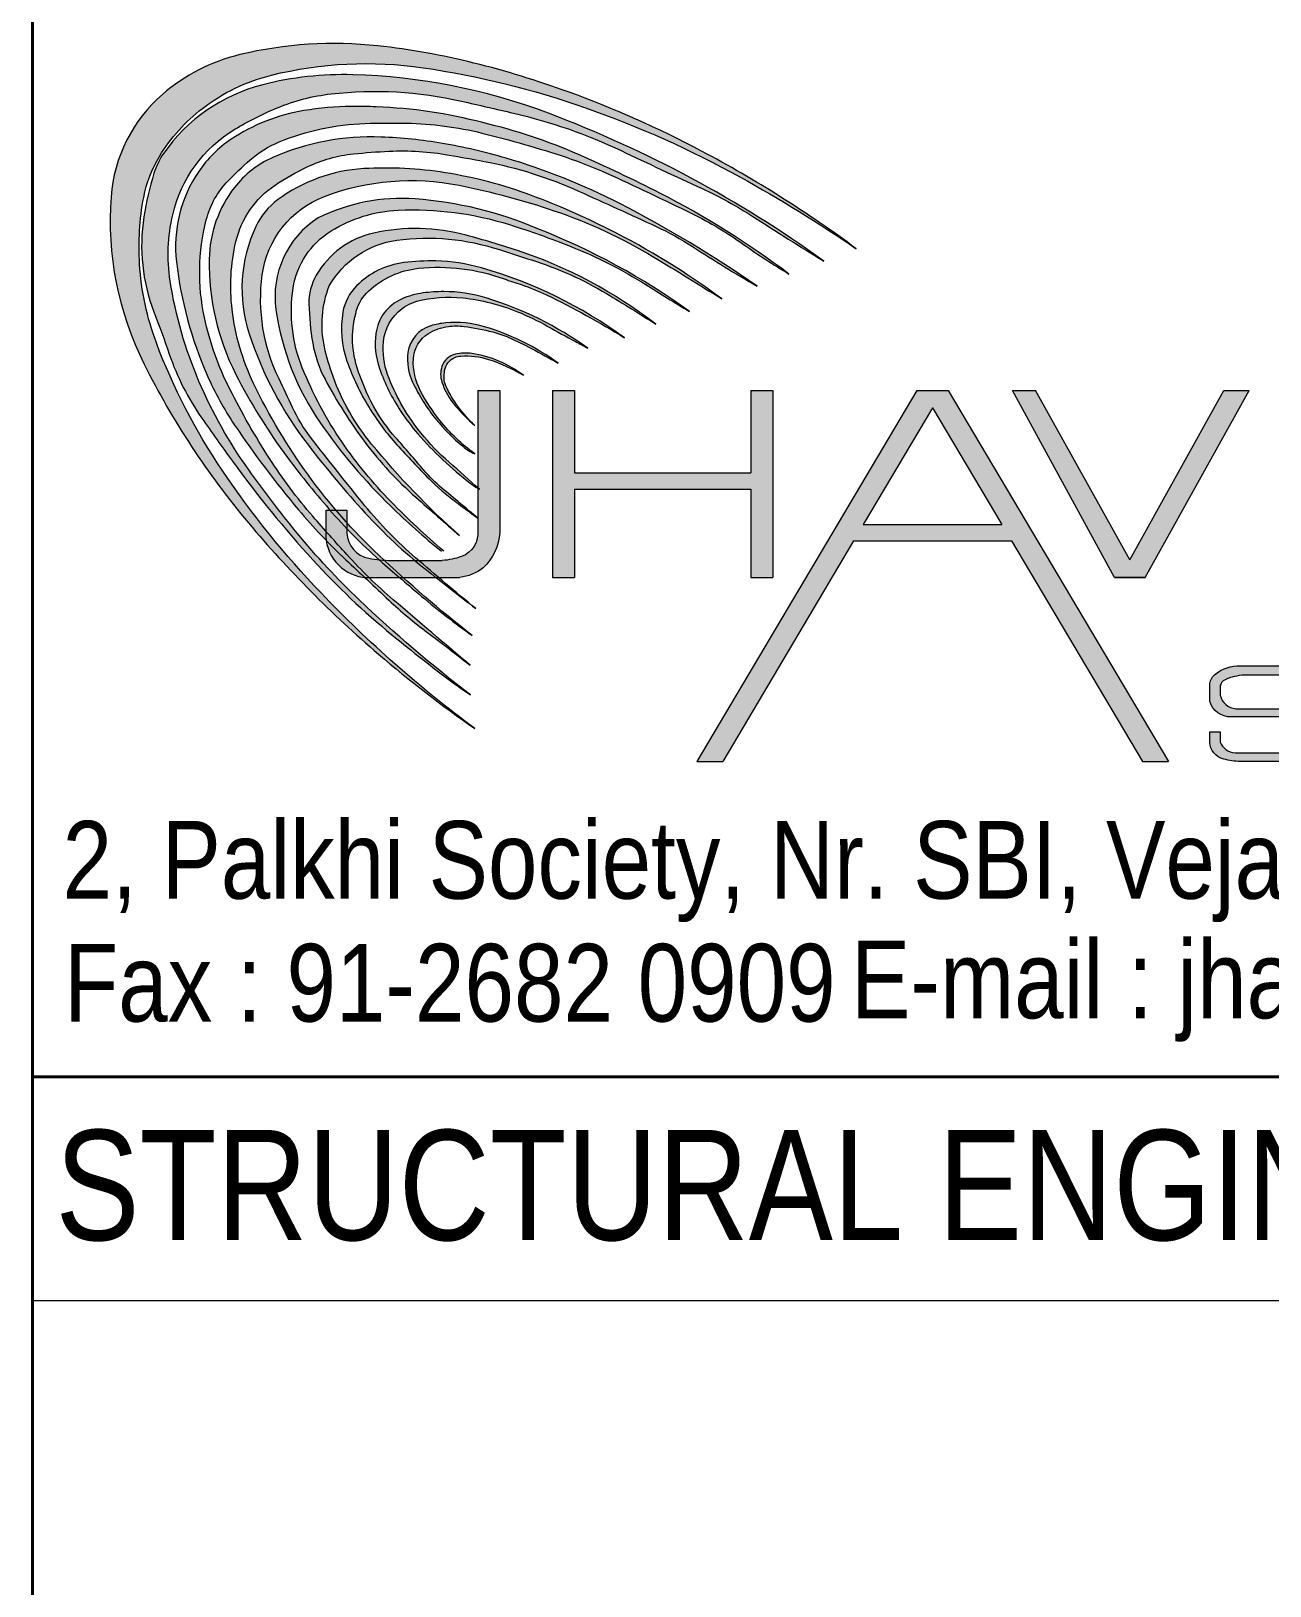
# Model space of a CAD drawing. Header units: millimetres. Extents: x 1112055 to 3390982, y -148532 to 766891.
# Drawn here: x 1789872 to 1791842, y 354977 to 357447 of the extents above; entities that cross this region are included whole.
import ezdxf

# ---------------------------------------------------------------- set-up
doc = ezdxf.new("R2010")
doc.units = ezdxf.units.MM
doc.layers.add('B TITLE BLOCK', color=250, linetype='Continuous', lineweight=0)
doc.layers.add('P_TITLE BLOCK TEXT', color=7, linetype='Continuous', lineweight=9)
doc.layers.add('FORMAT TEXT', color=7, linetype='Continuous')
doc.styles.add('SWINC', font='swissc.ttf')

msp = doc.modelspace()

# ---------------------------------------------------------------- hatches: boundary and pattern name
at = {"layer": 'P_TITLE BLOCK TEXT', "lineweight": 0}
h = msp.add_hatch(color=132, dxfattribs=at)
edge = h.paths.add_edge_path()
edge.add_arc((1790036.567768356, 355555.8465266514), 1924.873339680682, 53.40738024925768, 62.06814965141446)
edge.add_arc((1790155.40755518, 355779.9944310852), 1671.170407112654, 62.06814965141255, 70.03317482809845)
edge.add_arc((1790210.450819229, 355931.4974403296), 1509.978215219237, 70.03317482809624, 75.97859343030217)
edge.add_arc((1790300.980134913, 356294.0136441229), 1136.329242238104, 75.97859343029504, 83.7960061142994)
edge.add_arc((1790354.163951065, 356783.2613541199), 644.1993406487387, 83.79600611433271, 103.4628344697669)
edge.add_arc((1790272.022401085, 357126.3858923791), 291.3797224470045, 103.4628344698398, 130.8945988032239)
edge.add_arc((1790237.398515507, 357166.3644138318), 238.4921470614277, 130.8945988031885, 175.7468558291773)
edge.add_arc((1790507.707629127, 357146.2620613052), 509.5477160560094, 175.746855829192, 206.5994891066179)
edge.add_arc((1791206.165237822, 357496.0157879913), 1290.681955784386, 206.5994891066208, 220.0351460704732)
edge.add_arc((1791588.383998092, 357817.135152682), 1789.890155916658, 220.0351460704701, 229.4516176688158)
edge.add_arc((1791674.138415729, 357917.369160107), 1921.801779323441, 229.451617668814, 235.2209120167644)
edge.add_arc((1791721.516352115, 357883.2266017548), 1921.670847819579, 223.75051035085, 233.4797225032668, ccw=False)
edge.add_arc((1791398.364008252, 357573.8700152189), 1474.313121859622, 214.0067101927376, 223.7505103507841, ccw=False)
edge.add_arc((1790985.934160933, 357295.6122879164), 976.793532530461, 200.6184789275923, 214.0067101927408, ccw=False)
edge.add_arc((1790475.498750862, 357103.5643247024), 431.4250992442526, 183.5449206794397, 200.6184789276088, ccw=False)
edge.add_arc((1790474.174448483, 357103.4822846976), 430.0982581231077, 169.3544634026401, 183.5449206794448, ccw=False)
edge.add_arc((1790242.327710927, 357147.0619675168), 194.1912881748093, 148.6346277784486, 169.3544634026329, ccw=False)
edge.add_arc((1790315.619614452, 357102.3851755151), 280.0267054903101, 127.5536660419794, 148.6346277784788, ccw=False)
edge.add_arc((1790325.896466029, 357089.0180643605), 296.8877060288438, 103.94398023848731, 127.5536660419516, ccw=False)
edge.add_arc((1790405.032998746, 356770.2915205293), 625.2917263308724, 81.67138494385972, 103.9439802384972, ccw=False)
edge.add_arc((1790295.267520783, 356020.4982169061), 1383.076958641535, 70.63499127281801, 81.67138494385239, ccw=False)
edge.add_arc((1790215.655166001, 355793.985239936), 1623.173305490251, 61.11113101054349, 70.6349912728283, ccw=False)
edge.add_arc((1789940.939192302, 355296.1095275582), 2191.811231752963, 55.4482390634318, 61.11113101054292, ccw=False)
h = msp.add_hatch(color=132, dxfattribs=at)
edge = h.paths.add_edge_path()
edge.add_arc((1790025.37252676, 355543.6530303822), 1895.195873480912, 54.2476176802861, 69.31180215863084)
edge.add_arc((1790357.485603986, 356423.1126148545), 955.1170167941912, 69.31180215862862, 88.41161020678418)
edge.add_arc((1790369.491956503, 356856.090143294), 521.973053850126, 88.41161020676854, 104.299162341918)
edge.add_arc((1790308.44262794, 357095.6108314108), 274.794615158248, 104.2991623419577, 145.1882889090288)
edge.add_arc((1790199.332324105, 357176.9750912174), 138.8355539417655, 147.0513518631134, 161.3344706506114)
edge.add_arc((1790572.076904295, 357069.1343168996), 526.7670361010082, 163.1975336048336, 170.9660011900473)
edge.add_arc((1790339.946582031, 357106.041360844), 291.7210482433622, 170.9660011900535, 201.0952379920816)
edge.add_arc((1788405.527828141, 356359.7959931305), 1781.64772364107, 18.79786891564919, 21.095237992080513, ccw=False)
edge.add_arc((1790473.797367086, 357063.806534734), 403.1565532680677, 198.7978689156404, 215.0918986736582)
edge.add_arc((1795076.676202335, 360297.7917646595), 6028.559120138876, 215.091898673657, 215.8857887100316)
edge.add_arc((1791627.034182503, 357801.9711384469), 1770.725085890045, 215.8857887100279, 222.4444580678758)
edge.add_arc((1791215.964437675, 357426.0275474137), 1213.668608727592, 222.444458067876, 230.6113169813304)
edge.add_arc((1792136.397545516, 358547.0325150505), 2664.133790479103, 230.6113169813325, 233.3279145232606)
edge.add_arc((1790835.579255971, 356800.0752732024), 486.064042456399, 233.3279145232798, 237.0330179159908)
edge.add_arc((1791872.179033787, 358095.5637208779), 2143.37074641907, 226.396320609743, 232.62480690978862, ccw=False)
edge.add_arc((1791212.222841112, 357402.6305553674), 1186.449355648348, 219.3977118789385, 226.3963206098008, ccw=False)
edge.add_arc((1791723.923494469, 357822.9119892003), 1848.623080796117, 215.4741100902666, 219.3977118789339, ccw=False)
edge.add_arc((1790835.554531411, 357189.8500314543), 757.7670605659655, 203.2559197460728, 215.4741100902674, ccw=False)
edge.add_arc((1790745.224666386, 357151.0302027398), 659.4488851517829, 188.8184660672456, 203.2559197460744, ccw=False)
edge.add_arc((1790366.900771494, 357092.3377096617), 276.5993348184414, 166.8091135261326, 188.8184660672515, ccw=False)
edge.add_arc((1790307.9704187, 357106.1498103108), 216.0719806328254, 121.1077422017205, 166.8091135260995, ccw=False)
edge.add_arc((1790456.990173863, 356859.1923947553), 504.5071597007798, 112.4718728956214, 121.10774220173971, ccw=False)
edge.add_arc((1790385.419234342, 357032.220128623), 317.2613424749037, 96.52507807220661, 112.4718728955431, ccw=False)
edge.add_arc((1790419.212218103, 356736.7726984157), 614.6350968091292, 77.10621375622361, 96.52507807220258, ccw=False)
edge.add_arc((1782585.92246183, 322517.7806806892), 35718.76367330233, 76.96954675787367, 77.10621375622361, ccw=False)
edge.add_arc((1790450.143139084, 356499.0505441513), 839.3618952607958, 64.59019371594559, 76.96954675787362, ccw=False)
edge.add_arc((1795944.473460038, 368064.9740787477), 11965.25652482651, 244.5901937159455, 245.2703384407892)
edge.add_arc((1790666.432695088, 356605.3211679104), 651.4529968127085, 57.15566881064939, 65.27033844077931, ccw=False)
edge.add_arc((1793925.253404844, 361653.43893714), 5357.157943356899, 237.1556688106475, 238.5822244072819)
h = msp.add_hatch(color=132, dxfattribs=at)
edge = h.paths.add_edge_path()
edge.add_arc((1790230.701586715, 355937.2797756706), 1407.017635840641, 53.01612924513843, 62.88470590878565)
edge.add_arc((1789781.004122082, 355059.0720152904), 2393.666854203853, 62.88470590886767, 66.31099627690693)
edge.add_arc((1790393.700053947, 356455.5604531398), 868.6828339709837, 66.31099627691509, 76.9171029981941)
edge.add_arc((1790393.370613494, 356557.9346752471), 769.3992482764438, 75.16724703513815, 87.92433128887261)
edge.add_arc((1790388.490516054, 356423.2857045312), 904.1366249200858, 87.92433128887251, 90.44793256673738)
edge.add_arc((1790385.190194406, 356845.4265868581), 481.9828417410124, 90.44793256671844, 99.46315152081395)
edge.add_arc((1790354.679418942, 357028.4749011326), 296.4091561616962, 99.46315152081914, 123.6125298632298)
edge.add_arc((1790295.511955367, 357117.4868553936), 189.5264318961228, 123.6125298633053, 145.7118384992442)
edge.add_arc((1790313.727929223, 357105.0662749741), 211.5739379102756, 145.7118384992209, 186.6728121483949)
edge.add_arc((1790730.553094279, 357153.8314689924), 631.2419762165927, 186.6728121483796, 203.6550427976609)
edge.add_arc((1790615.835185, 357103.5811491987), 506.0010350308191, 203.6550427976902, 213.9289290409071)
edge.add_arc((1791487.424031738, 357689.9035490088), 1556.449070050543, 213.9289290409087, 220.1424188926592)
edge.add_arc((1791015.583583521, 357291.9795923822), 939.2158209249712, 220.1424188926511, 226.815272252253)
edge.add_arc((1716224.466672984, 277604.9748080974), 108348.1571926912, 46.765628140033584, 46.81527225225312, ccw=False)
edge.add_arc((1790912.106399477, 357043.6797428615), 687.3937511494049, 226.7656281400085, 233.4091527490843)
edge.add_arc((1788879.090002088, 354305.3070585705), 2723.154684236868, 51.60004897864178, 53.40915274908309, ccw=False)
edge.add_arc((1799009.375099182, 366475.1413145954), 13112.16986919227, 229.2381174641755, 229.9402789040416, ccw=False)
edge.add_arc((1791006.325852661, 357191.0397680858), 854.7909173887399, 222.3327286225255, 229.2381174643248, ccw=False)
edge.add_arc((1792887.958263379, 358905.1593075217), 3400.129072630139, 220.9611253449949, 222.332728622525, ccw=False)
edge.add_arc((1790927.725127666, 357203.4882906272), 804.3251131435329, 212.7878394635956, 220.9611253449969, ccw=False)
edge.add_arc((1791283.683133198, 357432.7806595054), 1227.741093159392, 206.8507668105024, 212.7878394635885, ccw=False)
edge.add_arc((1790608.900622559, 357091.1727012379), 471.4161406260947, 192.1376993457801, 206.8507668105005, ccw=False)
edge.add_arc((1790479.489255132, 357063.3402321756), 339.0456440908256, 165.7026492173356, 192.137699345802, ccw=False)
edge.add_arc((1790285.462639276, 357112.7874423019), 138.8173887196218, 135.9985851138325, 165.702649217316, ccw=False)
edge.add_arc((1790597.351355856, 356811.5851249955), 572.4040668836765, 131.2171625217567, 135.9985851138116, ccw=False)
edge.add_arc((1790330.712204529, 357115.9805507635), 167.739993540665, 112.3874090602524, 131.2171625218077, ccw=False)
edge.add_arc((1790416.07960128, 356908.7344660841), 391.8795305390049, 91.89429604946292, 112.38740906022659, ccw=False)
edge.add_arc((1790444.456343688, 356050.7507657731), 1250.332365301094, 88.85882096968459, 91.89429604946218, ccw=False)
edge.add_arc((1790458.4057375, 356751.0227489744), 549.9214601582464, 76.24362541447539, 88.85882096968322, ccw=False)
edge.add_arc((1790178.23044213, 355606.5923326761), 1728.148591861555, 71.62296314053322, 76.2436254144788, ccw=False)
edge.add_arc((1790519.36214635, 356633.4459374194), 646.11385803818, 65.54379506612321, 71.62296314056448, ccw=False)
edge.add_arc((1788698.049072567, 352628.8302414955), 5045.446555705006, 63.83661002077838, 65.5437950661219, ccw=False)
edge.add_arc((1790664.050796297, 356630.7261814924), 586.7097511504148, 54.49647087519293, 63.8366100207848, ccw=False)
edge.add_arc((1791598.406109754, 357940.473367837), 1022.158653633907, 234.4964708751733, 239.3390621587317)
h = msp.add_hatch(color=132, dxfattribs=at)
edge = h.paths.add_edge_path()
edge.add_arc((1789916.599164507, 355439.7704428474), 1949.185388036239, 55.28720005186529, 62.77266649209104)
edge.add_arc((1790338.37385284, 356259.4931013585), 1027.318193374774, 62.77266649213992, 73.66009049672924)
edge.add_arc((1790376.090882916, 356388.1425673299), 893.2538079022363, 73.66009049673525, 80.30206210325413)
edge.add_arc((1790398.452215418, 356518.9901057534), 760.509288230468, 80.30206210324015, 87.71879765214183)
edge.add_arc((1790413.244242087, 356890.3174557968), 388.8874307684449, 87.71879765215539, 113.7335407099743)
edge.add_arc((1790320.103924167, 357102.1599917851), 157.4735615276172, 113.7335407100428, 142.1411216385968)
edge.add_arc((1790346.692607553, 357081.4918971109), 191.1503817752038, 142.1411216386262, 179.0839824051902)
edge.add_arc((1790543.913388085, 357078.3385566692), 388.3963698941475, 179.083982405194, 206.9126001335007)
edge.add_arc((1791017.423156944, 357318.6947207244), 919.4166960642026, 206.9126001335146, 216.6660081225248)
edge.add_arc((1791372.714381243, 357583.192890181), 1362.351381661455, 216.6660081225276, 221.4175533272257)
edge.add_arc((1791000.159115571, 357254.5383358326), 865.550373138698, 221.4175533272245, 228.8969356126009)
edge.add_arc((1793697.982105486, 360346.7770188907), 4969.230301920477, 228.8969356125978, 229.84112364742)
edge.add_arc((1791281.418937544, 357482.9938977761), 1222.093887345037, 229.8411236474246, 234.6107852575575)
edge.add_arc((1791924.684553565, 358207.4352456024), 2187.733032685264, 226.7327607072961, 231.863239097975, ccw=False)
edge.add_arc((1791046.981758601, 357274.9720274589), 907.1668104686657, 216.012105859486, 226.7327607073685, ccw=False)
edge.add_arc((1791073.137014679, 357293.9833780127), 939.5014493306472, 205.6454571080764, 216.0121058594789, ccw=False)
edge.add_arc((1790562.798949306, 357048.9723219874), 373.3960187388544, 186.8155097429075, 205.6454571080976, ccw=False)
edge.add_arc((1790501.89278451, 357041.6929795129), 312.0563925823284, 166.8301474618921, 186.8155097428888, ccw=False)
edge.add_arc((1790342.219716829, 357079.0553328602), 148.0703139379328, 123.58637095542869, 166.8301474618788, ccw=False)
edge.add_arc((1790492.82247433, 356852.2629386009), 420.3128173373747, 115.5585784403805, 123.58637095542551, ccw=False)
edge.add_arc((1790407.768090682, 357030.1149816029), 223.1692215054406, 95.85490133411099, 115.5585784403803, ccw=False)
edge.add_arc((1790490.072767867, 356227.4908675023), 1030.002245386362, 92.7148386940309, 95.85490133412219, ccw=False)
edge.add_arc((1790461.847027779, 356822.7399749112), 434.084304497214, 80.06109503447539, 92.71483869401328, ccw=False)
edge.add_arc((1789811.664942551, 353112.242183278), 4201.116373071974, 79.28571113577192, 80.06109503447573, ccw=False)
edge.add_arc((1790468.141335224, 356581.8023125284), 669.9963319780944, 65.80530353127023, 79.28571113577738, ccw=False)
edge.add_arc((1785238.024747715, 344941.3834942416), 13431.40181037685, 65.22654519456478, 65.80530353126977, ccw=False)
edge.add_arc((1790678.047785089, 356729.0115691195), 449.0281337803709, 56.83056846318078, 65.22654519454659, ccw=False)
edge.add_arc((1792003.488143508, 358756.857205411), 1973.563467863743, 236.8305684631811, 240.3307255067283)
h = msp.add_hatch(color=132, dxfattribs=at)
edge = h.paths.add_edge_path()
edge.add_arc((1790236.071200048, 356030.6957516308), 1233.400888942246, 53.45077465836557, 63.24895756192379)
edge.add_arc((1790236.071200001, 356030.6957515425), 1233.400889045846, 63.24895756192669, 69.50129580793718)
edge.add_arc((1790420.384139285, 356523.6970904319), 707.0724937075697, 69.50129580793288, 81.0246655039673)
edge.add_arc((1790435.634387438, 356620.2523734529), 609.3202929827129, 81.02466550398422, 93.23353139608206)
edge.add_arc((1790415.584112352, 356975.1511214629), 253.8556184043168, 93.23353139606027, 126.5489646332064)
edge.add_arc((1790331.267824132, 357088.8946246264), 112.268821804044, 126.5489646331453, 154.7327908248584)
edge.add_arc((1790438.742286105, 357038.1669109865), 231.1135141908645, 154.7327908248444, 198.2173147103045)
edge.add_arc((1790780.940887603, 357150.7906885698), 591.368976528575, 198.217314710292, 217.7196306197726)
edge.add_arc((1791686.512724594, 357851.1918779653), 1736.193058238047, 217.7196306197807, 222.3629290591741)
edge.add_arc((1790992.129319688, 357217.9560874838), 796.4293223127056, 222.3629290591775, 231.7364027694779)
edge.add_arc((1810129.222642869, 381481.3975616659), 31698.5802673713, 231.7364027694789, 231.9209567121595)
edge.add_arc((1794097.686291131, 360790.2694949523), 5525.740419149658, 229.1543371190405, 230.450308938883, ccw=False)
edge.add_arc((1790922.958067954, 357118.2319826985), 671.591803537682, 219.2765559648438, 229.1543371190196, ccw=False)
edge.add_arc((1794033.728368364, 359662.2431143922), 4690.159272186954, 217.5748957151375, 219.2765559648443, ccw=False)
edge.add_arc((1790509.891084478, 356950.9819007117), 243.9961429150034, 204.6714784584379, 217.5748957151727, ccw=False)
edge.add_arc((1788329.195301637, 355949.2887924895), 2155.758673804903, 24.67147845843877, 26.00574068750135)
edge.add_arc((1790526.985894979, 357021.4954893308), 289.6269180704259, 172.4000021791179, 206.0057406875469, ccw=False)
edge.add_arc((1790393.862834148, 357039.2578928288), 155.3240800373639, 110.8295050099585, 172.4000021790949, ccw=False)
edge.add_arc((1790476.621924119, 356821.7305573337), 388.0625784856963, 78.67766828734352, 110.8295050099347, ccw=False)
edge.add_arc((1790315.455752773, 356016.805537408), 1208.96380426965, 71.27996263670212, 78.67766828735802, ccw=False)
edge.add_arc((1790442.16915692, 356390.7335084099), 814.1493994053144, 58.949448242059816, 71.27996263671179, ccw=False)
edge.add_arc((1787309.796875247, 351187.9938907885), 6887.061027257046, 57.89011606814972, 58.94944824206061, ccw=False)
h = msp.add_hatch(color=132, dxfattribs=at)
edge = h.paths.add_edge_path()
edge.add_line((1790524.616192671, 356620.6868454096), (1790528.412351897, 356620.6868454096))
edge.add_arc((1791416.966557674, 357652.5398137891), 1361.708164388742, 224.4152357703004, 229.2674421493873, ccw=False)
edge.add_arc((1790942.068911283, 357187.2382314126), 696.852287442338, 214.3545270102474, 224.415235770344, ccw=False)
edge.add_arc((1790877.138120601, 357142.8548427842), 618.2018407550227, 201.8986111304302, 214.3545270101991, ccw=False)
edge.add_arc((1790526.75419299, 357002.0112728828), 240.5699989957646, 171.2118722930004, 201.8986111306264, ccw=False)
edge.add_arc((1790417.571780774, 357018.8904381109), 130.0905649074497, 121.70418698987629, 171.2118722928182, ccw=False)
edge.add_arc((1790466.302349998, 356940.0018178152), 222.8164123788806, 92.64938196631499, 121.7041869898066, ccw=False)
edge.add_arc((1790479.633257564, 356651.9118823821), 511.2146162462092, 72.56091565515271, 92.64938196650161, ccw=False)
edge.add_arc((1790213.003368823, 355803.1243486984), 1400.895331393485, 68.33645517902733, 72.56091565516198, ccw=False)
edge.add_arc((1790459.574817717, 356423.8804238998), 732.9615140831706, 57.85118426067561, 68.33645517893183, ccw=False)
edge.add_arc((1793113.164850865, 360646.0699864908), 4253.863604818693, 237.8511842608815, 238.9481287370371)
edge.add_arc((1790270.18377936, 356098.3115886448), 1112.283027305348, 54.31799968908161, 68.47983176015022)
edge.add_arc((1790438.778522376, 356572.9213022729), 609.158212404637, 66.85630585585135, 85.85399925657502)
edge.add_arc((1790461.159343214, 356881.673691599), 299.5957161975922, 85.85399925656004, 116.2518230928179)
edge.add_arc((1790408.73012687, 357025.3257850369), 148.4913487281007, 122.6386322867806, 188.0987234821168)
edge.add_arc((1790677.527430294, 357063.57519647), 419.9964275042945, 188.098723482189, 214.7424679282329)
edge.add_arc((1791071.621665216, 357336.8913622278), 899.5920826804042, 214.7424679281972, 225.7640883251237)
edge.add_arc((1791279.969391336, 357550.8715266323), 1198.249554943251, 225.7640883252621, 230.9217965040516)
h = msp.add_hatch(color=132, dxfattribs=at)
edge = h.paths.add_edge_path()
edge.add_arc((1790418.360579058, 356407.4537911537), 727.4530483614959, 52.08510123109208, 71.80500871354096)
edge.add_arc((1790159.643481013, 355620.329365777), 1556.005640443577, 71.80500871358414, 74.9371066186913)
edge.add_arc((1790483.798415575, 356824.8019114041), 308.6762794597678, 74.93710661871977, 102.4675891183725)
edge.add_arc((1790447.491343788, 356989.0120659358), 140.5002457530047, 102.4675891185265, 150.025836448713)
edge.add_arc((1790401.414314595, 357015.5869549389), 87.30891802991921, 150.0258364487284, 181.2845138723814)
edge.add_arc((1790738.898975372, 357023.154290174), 424.8784083929533, 181.2845138723712, 189.7474603923822)
edge.add_arc((1790508.537256175, 356983.5814193455), 191.142373995061, 189.7474603924134, 208.0002640887348)
edge.add_arc((1791018.936239361, 357254.9683902622), 769.2063929594149, 208.0002640887402, 216.8454368057396)
edge.add_arc((1790865.551448144, 357140.0320818731), 577.5367574786458, 216.8454368057587, 228.6207560839325)
edge.add_arc((1802813.320354006, 370702.016644298), 18651.73403147816, 228.6207560839334, 228.9060257595739)
edge.add_arc((1791424.652905798, 357622.7711999976), 1309.139389031513, 219.4514480692677, 228.2904279772956, ccw=False)
edge.add_arc((1790696.676869067, 357023.7094113337), 366.3646881129464, 200.0239070842857, 219.4514480692606, ccw=False)
edge.add_arc((1790695.216153801, 357023.1770641171), 364.8099911515122, 192.3194102271649, 200.0239070842735, ccw=False)
edge.add_arc((1790503.234902821, 356981.2502472212), 168.3038622286408, 158.6643999725124, 192.3194102271357, ccw=False)
edge.add_arc((1790473.423111449, 356970.0205797233), 146.1819793868719, 97.73922979287607, 150.2835099228983, ccw=False)
edge.add_arc((1790502.854065823, 356753.4613687253), 364.7319117645156, 71.77680479684773, 97.73922979255332, ccw=False)
edge.add_arc((1791827.611840958, 360777.2442207669), 3871.517797962976, 251.7768047968465, 252.5678241103891)
edge.add_arc((1790499.646554197, 356548.026301484), 561.2889891214253, 59.164841834613185, 72.56782411040768, ccw=False)
edge.add_arc((1789548.934384094, 354955.4145623413), 2416.084336867154, 56.98458129739669, 59.16484183460568, ccw=False)
h = msp.add_hatch(color=132, dxfattribs=at)
edge = h.paths.add_edge_path()
edge.add_arc((1790390.919958725, 356379.0307562322), 719.5249932620184, 53.79917193803185, 74.0576310209755)
edge.add_arc((1790509.195295278, 356793.0772415302), 288.9166477476034, 74.05763102096311, 88.70665562103672)
edge.add_arc((1790507.901728982, 356735.7813644892), 346.2271253182395, 88.70665562101334, 97.13749609268346)
edge.add_arc((1790480.848147952, 356951.8276592109), 128.4935778135767, 97.13749609277471, 135.0369673458905)
edge.add_arc((1790445.687119114, 356986.9433453793), 78.80042572809573, 135.036967345854, 170.189861331595)
edge.add_arc((1790519.868878535, 356974.1164118571), 154.082984496013, 170.1898613316225, 199.4159961851019)
edge.add_arc((1790740.862496399, 357052.0099064051), 388.4023725750925, 199.4159961850988, 211.5021791769233)
edge.add_arc((1790751.42174722, 357058.4811760662), 400.7868430515479, 211.5021791769072, 222.0730402201978)
edge.add_arc((1791691.149440309, 357906.7874601392), 1666.769342438603, 222.0730402201992, 224.6311614513895)
edge.add_arc((1790758.345439339, 356985.9165581074), 355.9960888027709, 224.6311614513929, 233.5458073493827)
edge.add_arc((1801521.316798871, 371555.5841959523), 18469.98978328006, 233.5458073493828, 233.6839679009711)
edge.add_arc((1784469.909605724, 349408.2708512557), 9494.444248471533, 49.92232914479866, 50.37208949815113)
edge.add_arc((1790667.871791124, 356892.8936748988), 223.2876918482811, 219.974673994025, 230.3720894981709, ccw=False)
edge.add_arc((1788800.969774627, 355327.7825943524), 2212.876472088165, 39.97467399401712, 41.74776493043341)
edge.add_arc((1790649.488866381, 356977.5194147324), 264.7543335592638, 208.7369917656594, 221.7477649304244, ccw=False)
edge.add_arc((1790721.359675152, 357016.9278647539), 346.7204185359948, 197.3262203634033, 208.7369917656495, ccw=False)
edge.add_arc((1790536.461961672, 356959.2458031551), 153.0341137010918, 163.1950476221334, 197.3262203633385, ccw=False)
edge.add_arc((1790456.181157549, 356983.4915787737), 69.17193423111328, 133.2193021888979, 163.1950476221176, ccw=False)
edge.add_arc((1790502.449568152, 356934.2539769635), 136.7375116450847, 96.02578422549658, 133.2193021890138, ccw=False)
edge.add_arc((1790519.996506545, 356768.0256382275), 303.8894055817406, 69.94961683806969, 96.02578422542621, ccw=False)
edge.add_arc((1790767.364412515, 357445.8083272715), 417.6230714240066, 249.949616838133, 253.9176478194578)
edge.add_arc((1790224.302610636, 355930.3462250125), 1193.335962522462, 66.92861449592073, 69.01444899371262, ccw=False)
edge.add_arc((1790081.508619049, 355778.8135512276), 1390.571176907337, 58.12212091341269, 63.96105235790469, ccw=False)
h = msp.add_hatch(color=132, dxfattribs=at)
edge = h.paths.add_edge_path()
edge.add_arc((1790430.542046441, 356486.1255457881), 562.0129689981361, 54.40415380801941, 72.89465886731801)
edge.add_arc((1790529.740637218, 356808.4686815821), 224.7512640781272, 72.89465886729917, 90.33272499461438)
edge.add_arc((1790530.04574206, 356755.9297278607), 277.2911037007552, 90.33272499457308, 97.0688833137382)
edge.add_arc((1790510.720731357, 356911.7701695531), 120.2570331717892, 97.06888331375157, 114.3860548472819)
edge.add_arc((1790489.961656014, 356957.5629196759), 69.9786563819944, 114.3860548472231, 172.3731700212582)
edge.add_arc((1790539.781605675, 356950.8917730646), 120.243271981684, 172.3731700214133, 199.3428935672428)
edge.add_arc((1790717.818942689, 357013.3892314411), 308.9314424480079, 199.3428935671713, 213.5415274181781)
edge.add_arc((1790744.787118657, 357031.2672005667), 341.2873429196425, 213.5415274181662, 220.9844170734551)
edge.add_arc((1790921.985029475, 357185.2184037085), 576.0213893396207, 220.9844170734643, 232.4085544282516)
edge.add_arc((1790653.053300898, 356835.8955597864), 135.1691193832081, 232.4085544282368, 239.7843643084275)
edge.add_arc((1788803.750554057, 354777.7957140884), 2634.687555383029, 47.46137804962913, 48.86303749327158)
edge.add_arc((1790783.837936437, 357044.6587342646), 375.1984879924453, 218.9083538298722, 228.8630374935168, ccw=False)
edge.add_arc((1790752.787407044, 357019.5966398027), 335.2955563377724, 201.7874292417053, 218.908353829849, ccw=False)
edge.add_arc((1790564.641236432, 356944.3914195405), 132.6756987947346, 179.1340630967177, 201.7874292417289, ccw=False)
edge.add_arc((1790509.052011414, 356945.2316284907), 77.08012442810818, 133.6215333948957, 179.1340630967553, ccw=False)
edge.add_arc((1790503.655807303, 356950.8939383039), 69.258310620851, 104.9504250510499, 133.6215333947431, ccw=False)
edge.add_arc((1790536.811608593, 356826.7251566352), 197.777544589282, 83.71208113015041, 104.9504250510513, ccw=False)
edge.add_arc((1790522.658995051, 356698.2840924402), 326.9959776475597, 67.91761218114061, 83.71208113019537, ccw=False)
edge.add_arc((1790491.748511245, 356622.0935717719), 409.2179543228301, 60.428290541117974, 67.91761218113157, ccw=False)
edge.add_arc((1791389.108672568, 358203.5507813465), 1409.095045364272, 240.4282905411152, 242.4768509611862)
edge.add_arc((1790492.458322002, 356482.7992791169), 531.2573926141611, 60.051972186282285, 62.476850961184596, ccw=False)
h = msp.add_hatch(color=132, dxfattribs=at)
edge = h.paths.add_edge_path()
edge.add_arc((1790484.870017788, 356611.781761612), 381.3471809616619, 53.77482452011512, 73.4665214246601)
edge.add_arc((1790546.619573229, 356819.7983521639), 164.3589104407247, 73.46652142480097, 95.26531184417212)
edge.add_arc((1790542.867273275, 356860.5149159548), 123.4698126020831, 95.26531184429852, 106.5237001269413)
edge.add_arc((1790522.331254734, 356929.7381916926), 51.2646191544619, 106.5237001272752, 172.3154988673843)
edge.add_arc((1790554.863455205, 356925.3486263226), 84.09162558593346, 172.3154988673656, 205.4996475874697)
edge.add_arc((1790747.235049054, 357017.1037173538), 297.2249802015428, 205.4996475874659, 218.9425185811772)
edge.add_arc((1790747.235049005, 357017.1037173198), 297.2249801443941, 218.942518581195, 230.59366212535)
edge.add_arc((1790614.154451037, 356855.1252798859), 87.58848582738698, 230.5936621254902, 245.3563809870639)
edge.add_arc((1790751.766680486, 357013.1048194178), 294.5707432118299, 218.8547993056137, 233.7616415748698, ccw=False)
edge.add_arc((1790751.766680513, 357013.1048194382), 294.5707432491694, 207.9136490482085, 218.8547993056819, ccw=False)
edge.add_arc((1790578.360155184, 356921.2378940805), 98.33273723909166, 177.0418109073397, 207.9136490482355, ccw=False)
edge.add_arc((1790530.648077439, 356923.7034665082), 50.55699643257881, 121.2866366245847, 177.0418109073316, ccw=False)
edge.add_arc((1790546.093317201, 356898.2871576584), 80.2982840104924, 97.41777900959431, 121.28663662447741, ccw=False)
edge.add_arc((1790548.211203443, 356882.0198598077), 96.70286938800047, 82.58222099040279, 97.41777900959949, ccw=False)
edge.add_arc((1790510.960784613, 356595.9026707912), 385.2347386025858, 75.64489222990318, 82.58222099042132, ccw=False)
edge.add_arc((1790566.298011346, 356812.1301363529), 162.0385793055693, 66.15815399286612, 75.64489222989062, ccw=False)
edge.add_arc((1790390.919241332, 356415.2784803969), 595.9152320615408, 62.2863653553668, 66.15815399288073, ccw=False)
edge.add_arc((1790182.711185956, 356018.929772656), 1043.623722548703, 59.637484416533084, 62.286365355364296, ccw=False)
h = msp.add_hatch(color=132, dxfattribs=at)
edge = h.paths.add_edge_path()
edge.add_arc((1790548.238322726, 356761.5337625385), 174.9800778889859, 52.438876092928, 81.89911070127651)
edge.add_arc((1790562.60536878, 356862.4706588411), 73.02582811330065, 81.89911070123233, 102.2464079621247)
edge.add_arc((1790553.336025564, 356905.1755771981), 29.32650574153792, 102.246407961954, 161.9990718889675)
edge.add_arc((1790563.493932129, 356901.8748913692), 40.00721698756931, 161.9990718890791, 198.0009281112104)
edge.add_arc((1790629.703625251, 356923.3889104827), 109.6245746082089, 198.0009281109607, 220.6716531574946)
edge.add_arc((1790782.332465704, 357054.539100937), 310.8605937348848, 220.6716531574818, 228.8148331923927)
edge.add_arc((1790714.937951508, 356968.770902506), 202.0158415592174, 204.951368792315, 227.1815915671103, ccw=False)
edge.add_arc((1790558.970284875, 356896.2030882093), 29.99258526593238, 180.8823689892952, 204.9513687920795, ccw=False)
edge.add_arc((1790605.881971506, 356896.9255967532), 76.90983540540378, 171.9576228936544, 180.8823689892889, ccw=False)
edge.add_arc((1790556.085760512, 356903.9615594588), 26.61900721532306, 112.30779703257, 171.9576228936771, ccw=False)
edge.add_arc((1790557.658022738, 356900.1294735064), 30.76109500352857, 93.65673225922819, 112.30779703235879, ccw=False)
edge.add_arc((1790563.303924728, 356811.7863846808), 119.2844114382938, 72.28647651721627, 93.65673225906289, ccw=False)
edge.add_arc((1790521.047400339, 356679.4870145851), 258.1683096426809, 58.76836075444862, 72.28647651717381, ccw=False)
for color, points in [(256, [(1790582.634771905, 356645.8658018243), (1790582.634771905, 356876.1871444306), (1790617.446203171, 356876.1871444306), (1790617.446203171, 356650.4078791637, -0.1971644618703633), (1790591.056768141, 356594.3759498982, -0.1370125281294121), (1790553.82018928, 356578.9780025893), (1790405.246888825, 356578.9780025893, -0.1806806632645672), (1790361.434386664, 356598.3157403098, -0.1938255351077862), (1790341.164234168, 356644.3562817246), (1790341.164234168, 356685.8813988162), (1790374.352665117, 356685.8813988162), (1790374.352665117, 356649.6330032377, 0.3491660753473304), (1790409.25762521, 356609.5474977008, 0.0418260561423153), (1790444.83269188, 356606.0174455509), (1790525.922189211, 356606.0174455509, 0.0753803811725278), (1790556.72508477, 356612.3694256184, 0.2867859399539136)]), (7, [(1791051.307748981, 356876.1871444306), (1791016.496317716, 356876.1871444306), (1791016.496317716, 356745.1485602537), (1790736.312545911, 356745.1485602537), (1790736.312545911, 356876.1871444306), (1790701.501114646, 356876.1871444306), (1790701.501114646, 356578.9780025893), (1790736.312545911, 356578.9780025893), (1790736.312545911, 356719.2383334686), (1791016.496317716, 356719.2383334686), (1791016.496317716, 356578.9780025893), (1791051.307748981, 356578.9780025893)]), (7, [(1791808.367526591, 356876.1871444306), (1791768.313663921, 356876.1871444306), (1791618.771930255, 356607.0974630135), (1791469.230196597, 356876.1871444306), (1791432.15605248, 356876.1871444306), (1791594.344950192, 356578.9780025893), (1791643.19891032, 356578.9780025893)])]:
    msp.add_hatch(color=color, dxfattribs=at).paths.add_polyline_path(points)
h = msp.add_hatch(color=7, dxfattribs=at)
h.paths.add_polyline_path([(1791330.36697412, 356876.1871444306), (1791280.384065971, 356876.1871444306), (1790930.578879469, 356286.7018110293), (1790971.823114343, 356286.7018110293), (1791179.806813937, 356637.1921560324), (1791430.944226155, 356637.1921560324), (1791638.927925747, 356286.7018110293), (1791680.172160623, 356286.7018110293)])
h.paths.add_polyline_path([(1791305.375520043, 356848.7982540512), (1791415.568895848, 356663.1023828106), (1791195.182144244, 356663.1023828106)], flags=16)
h = msp.add_hatch(color=7, dxfattribs=at)
edge = h.paths.add_edge_path()
edge.add_line((1791893.018632394, 356396.3658422797), (1791893.018632394, 356410.655155179))
edge.add_arc((1791868.865273255, 356394.9588322377), 28.80554307109309, 33.01826321564511, 89.55826277277895)
edge.add_line((1791869.087355139, 356423.7635192006), (1791800.8256122, 356423.7635192006))
edge.add_arc((1791804.473597989, 356339.7785943537), 84.06411483037854, 92.48714741873879, 114.0429537283691)
edge.add_arc((1791775.465443885, 356404.8007427953), 12.86472724280424, 114.0429537294062, 173.3691583151758)
edge.add_line((1791762.686771987, 356406.2862567191), (1791762.686771987, 356391.9529989538))
edge.add_arc((1791788.938845325, 356397.23351914), 26.77788729339124, 191.3730973809643, 266.989319789544)
edge.add_line((1791787.532414323, 356370.4925917132), (1791874.023476785, 356370.4925917132))
edge.add_arc((1791876.448826936, 356330.7802338477), 39.78635055533996, 15.593509061330622, 93.49488039938291, ccw=False)
edge.add_line((1791914.770762323, 356341.4752307468), (1791914.866390149, 356316.0301788608))
edge.add_arc((1791880.391103185, 356325.0482651023), 35.63525348183794, 286.83610795885704, 345.3409580231924, ccw=False)
edge.add_arc((1791855.785444865, 356432.0266099356), 145.3450862647356, 270.9573158560145, 283.9044309719972, ccw=False)
edge.add_line((1791858.213803163, 356286.7018110293), (1791794.705888454, 356286.7018110293))
edge.add_arc((1791796.932294085, 356400.1972405525), 113.5172647846712, 255.2817551210301, 268.87619010347515, ccw=False)
edge.add_arc((1791775.674803288, 356319.2734990731), 29.8480778062217, 183.4260365920886, 255.2817551212632, ccw=False)
edge.add_line((1791745.880070722, 356317.4897781922), (1791745.880070722, 356333.5803102431))
edge.add_line((1791745.880070722, 356333.5803102408), (1791762.68677199, 356333.5803102408))
edge.add_line((1791762.686771987, 356333.5803102408), (1791762.686771987, 356317.479989039))
edge.add_arc((1791785.152507999, 356325.0463973769), 23.7056919222298, 198.6134072769036, 234.8504137460179)
edge.add_arc((1791788.584470206, 356329.9206133677), 29.66692888806386, 234.8504137462263, 265.2644397945826)
edge.add_line((1791786.135256118, 356300.3549572844), (1791867.976350167, 356300.3549572844))
edge.add_arc((1791865.037906779, 356337.1925447889), 36.95459785931553, 274.5606862053867, 333.2673842339913)
edge.add_line((1791898.042629725, 356320.5693511735), (1791898.230133678, 356335.1749669152))
edge.add_arc((1791875.27626571, 356331.9293587691), 23.18219202024843, 8.048099003175661, 64.75619501759226)
edge.add_arc((1791863.835937269, 356307.6655920424), 50.0077673323237, 64.75619501777959, 84.27045226384784)
edge.add_line((1791868.828357298, 356357.4235314645), (1791780.038004034, 356357.4235314645))
edge.add_arc((1791778.806990276, 356391.6428922188), 34.24149595295513, 195.9277156249536, 272.0602807550699, ccw=False)
edge.add_line((1791745.880070722, 356382.2461899346), (1791745.880070722, 356410.4354308447))
edge.add_arc((1791770.680472521, 356405.9203089559), 25.20805932875879, 127.42578174409411, 169.6818301060569, ccw=False)
edge.add_arc((1791792.306378141, 356377.6611615219), 60.79259540494656, 88.3567074096274, 127.42578174509751, ccw=False)
edge.add_line((1791794.049723409, 356438.4287548874), (1791869.36243994, 356438.4287548874))
edge.add_arc((1791869.648945326, 356387.9990139203), 50.43055481870203, 45.300427081282805, 90.32550976596679, ccw=False)
edge.add_arc((1791889.436170074, 356407.9948406887), 22.29930259902558, 1.8933564716198816, 45.30042708078719, ccw=False)
edge.add_line((1791911.723298454, 356408.7315938262), (1791911.723298454, 356396.3658422787))
edge.add_line((1791911.723298454, 356396.3658422797), (1791893.018632397, 356396.3658422797))

# ---------------------------------------------------------------- linework, layer by layer
at = {"layer": 'B TITLE BLOCK', "color": 250, "lineweight": 0}
for p, q in [((1789874.913804691, 384070.6444140066), (1789874.913804691, 346695.2402989607)), ((1795708.879134949, 355429.5150813222), (1789874.91380469, 355429.5150813222))]:
    msp.add_line(p, q, dxfattribs=at)
at = {"layer": 'B TITLE BLOCK', "color": 250, "lineweight": 0, "const_width": 4.864481508616795}
msp.add_lwpolyline([(1795708.879134949, 346695.2402989607), (1789874.91380469, 346695.2402989607), (1789874.91380469, 357822.7197024117), (1795708.879134949, 357822.7197024117)], close=True, dxfattribs=at)
msp.add_lwpolyline([(1789874.91380469, 355785.4926602973), (1795708.879134949, 355785.4926602973)], dxfattribs=at)
at = {"layer": 'P_TITLE BLOCK TEXT', "color": 132, "lineweight": 0}
for points in [[(1791184.026072737, 357101.3162977979, 0.0378077344590599), (1790938.218904319, 357256.4824673613, 0.0347679777517854), (1790726.072132131, 357350.7116144823, 0.0259476034711019), (1790576.294978873, 357396.4862666644, 0.0341231325262742), (1790423.781706833, 357423.687898364, 0.0860239859578199), (1790204.184954409, 357409.7588330047, 0.1202685463825944), (1790081.26496712, 357346.6442498641, 0.1982422965544351), (1789999.563147963, 357184.051758284, 0.1354391661309318), (1790052.091345557, 356918.1115033742, 0.0586913647724932), (1790217.95459362, 356665.7750797194, 0.0411102443579723), (1790424.794437191, 356457.0740863992, 0.0251786142158179), (1790577.916114345, 356338.8829406722, -0.0424772162099488), (1790333.382421324, 356554.3537569903, -0.0425409834133469), (1790176.199597453, 356749.3014405943, -0.058483720823887), (1790071.708149861, 356951.6407689356, -0.0746355753155785), (1790044.899127994, 357076.8888482835, -0.0619967981424928), (1790051.478679905, 357182.9354084218, -0.0906544603941746), (1790076.514465028, 357248.1373051966, -0.0922433481412321), (1790144.942145778, 357324.3855301909, -0.1033826611895562), (1790254.354517068, 357377.1570230721, -0.09748963543525802), (1790495.60674218, 357388.9886516221, -0.0481926094262887), (1790753.875137977, 357325.3280628976, -0.041579616785334), (1790999.830147131, 357215.1682607449, -0.0247140572276785), (1791184.026072737, 357101.3162977979, 0.3374903865144703)], [(1791132.70403401, 357081.6986512577, 0.0658247287167134), (1790694.911394714, 357316.640651084, 0.0835321098018171), (1790383.960569768, 357377.862630279, 0.0694337833072887), (1790240.572522293, 357361.8921286889, 0.1803299053549353), (1790082.827307134, 357252.4859650027, 0.0624026744664062), (1790067.799104415, 357221.4084475616, 0.0339093221289556), (1790051.844234237, 357151.847552416, 0.1322262159305749), (1790067.77567144, 357001.0453351198, -0.0100244993983427), (1790092.144682052, 356933.8972030746, 0.0712161484653518), (1790143.922172501, 356832.0360395348, 0.0034640126136177), (1790192.415638727, 356764.0226986601, 0.0286254085562181), (1790320.359654779, 356606.9527250342, 0.0356497353499514), (1790445.797195148, 356488.0329257108, 0.0118539480662082), (1790545.285064572, 356410.2194847247, 0.0161679718986353), (1790571.084764515, 356392.275178358, -0.0271835911207152), (1790393.969004276, 356543.4898614069, -0.0305466870762123), (1790295.383517217, 356649.5915605712, -0.0171216152086295), (1790218.445833881, 356750.0912640477, -0.0533624770165587), (1790139.355725735, 356890.6542075259, -0.0630787383131954), (1790093.571110844, 357049.9338344929, -0.0963302348745512), (1790097.59945141, 357155.4565738919, -0.2020957094585242), (1790196.337039741, 357291.150052246, -0.0376989324376342), (1790264.152480893, 357325.3909558454, -0.0696935291840665), (1790349.366263176, 357347.426319389, -0.08493413319410499), (1790556.364598828, 357335.9100171372, -0.0005963223456894), (1790639.393150144, 357316.7991757783, -0.0540677109372014), (1790810.304712044, 357257.2141363733, 0.0029676999220204), (1790938.959812222, 357197.0305370144, -0.0354217290813857), (1791019.75371031, 357152.6375912525, 0.0062246034213168), (1791132.70403401, 357081.6986512577, 0.2812547078595315)], [(1791077.149574855, 357061.2123496928, 0.043086421605769), (1790871.995626959, 357189.6537539719, 0.0149511259026391), (1790742.712523184, 357251.0478272384, 0.0463109359686594), (1790590.335588428, 357301.6953907328, 0.0557208411864009), (1790421.237738402, 357326.8290936098, 0.0110117328820507), (1790381.422140039, 357327.3946993884, 0.039356614906263), (1790305.945821922, 357320.8503863903, 0.1057632666975337), (1790190.595109985, 357275.3245059803, 0.0967263996622754), (1790138.922428819, 357224.2575843569, 0.1806536101083485), (1790103.587214318, 357080.4815003633, 0.0742348756008501), (1790152.349520616, 356900.5587702339, 0.0448583382406841), (1790195.990657835, 356821.1495283343, 0.0271181085348288), (1790297.60538883, 356686.4767681023, 0.0291240456547083), (1790372.828630871, 356607.1493731964, -0.000216613306503), (1790441.252477135, 356542.8736397258, 0.0289959667696879), (1790502.353307256, 356491.7625638035, -0.0078938682839309), (1790570.569665226, 356439.4270138372, -0.0030637668376843), (1790448.218460031, 356543.5958317182, -0.0301395640770061), (1790374.424629156, 356615.3937343286, -0.0059848197593682), (1790320.335369697, 356676.2155248299, -0.0356778139557991), (1790251.543838833, 356767.9222769538, -0.0259111629145397), (1790188.309756333, 356878.2490038855, -0.064286207524478), (1790148.022942252, 356992.0518586376, -0.1158589328579628), (1790150.944820577, 357147.0689805258, -0.1303390755169017), (1790185.608147925, 357209.2205692198, -0.0208659192464267), (1790220.185838414, 357242.157521042, -0.0823456686396722), (1790266.825543688, 357271.0779395246, -0.0896571554847293), (1790403.125756829, 357300.3998390329, -0.0132455331616544), (1790469.357981325, 357300.8351357856, -0.0550998340812782), (1790589.173739171, 357285.1700527018, -0.0201641747863743), (1790723.061634566, 357246.6095665167, -0.0265315974663756), (1790786.851717538, 357221.5891571004, -0.0074491377742839), (1790922.750161756, 357157.3218237141, -0.040776622862886), (1791004.78430304, 357108.3547081526, 0.0211329357104282), (1791077.149574855, 357061.2123496928, 0.0357585835746127)], [(1791026.588468573, 357042.0336614833, 0.0326731279666143), (1790808.394711964, 357172.9825990644, 0.0475411173020524), (1790627.394617414, 357245.317461012, 0.028989184821796), (1790526.562973676, 357268.6313606903, 0.032372915663399), (1790428.723507172, 357278.8966963135, 0.1140007725764905), (1790256.723377304, 357246.3155635105, 0.1245901757297047), (1790195.774648462, 357198.804462824, 0.1626044224819583), (1790155.566654365, 357084.547788053, 0.1220255604088077), (1790197.581117416, 356902.5383904523, 0.0425829814271896), (1790279.931390764, 356769.6656178346, 0.020735498146104), (1790351.075591821, 356681.9407217706, 0.0326465525161286), (1790431.132842544, 356602.3216931116, 0.004119820799626), (1790493.279209181, 356548.9975176663, 0.0208145799941925), (1790573.670486234, 356486.6979582254, -0.022389675201528), (1790425.207709572, 356614.4051088497, -0.0468118300396772), (1790313.181070943, 356741.5977003704, -0.0452639128963585), (1790226.186382943, 356887.3661123999, -0.0823465204409323), (1790192.041563319, 357004.6603874267, -0.0874243059163749), (1790198.043812065, 357112.7914611666, -0.1909581712653705), (1790260.308195659, 357202.4057303778, -0.0350421856114033), (1790311.485376019, 357231.4459039319, -0.08618596102083201), (1790385.00269785, 357252.1200228017, -0.0137019653371288), (1790441.286561458, 357256.3370812642, -0.0552685441289128), (1790536.769097231, 357250.3096966158, -0.003383263408553), (1790592.701466288, 357240.1182386745, -0.0588873011385996), (1790742.731695615, 357192.9448645134, -0.0025253150053563), (1790866.204700995, 357136.7164132402, -0.0366507569753303), (1790923.718582497, 357104.8734110532, 0.0152735036876985), (1791026.588468573, 357042.0336614833, -0.0629201268127008)], [(1790970.577705577, 357021.5428367951, 0.0427787047400142), (1790791.243056108, 357132.086673642, 0.027287742068318), (1790667.991167066, 357185.9978311529, 0.0503225994842608), (1790530.693993256, 357222.1119008982, 0.0533216756531712), (1790401.265179016, 357228.602582585, 0.1463986527442502), (1790264.41066962, 357179.0855844854, 0.1235988267382037), (1790229.740099352, 357136.8154911753, 0.1920471537135765), (1790219.212731082, 356965.9157455149, 0.0853008975579228), (1790313.159768244, 356788.9922767908, 0.0202629840465903), (1790403.654489846, 356681.302530635, 0.0409223150488822), (1790498.916329649, 356592.6236863642, 0.0008052686608892), (1790579.18660737, 356529.5222418075, -0.0056548040903698), (1790483.72111375, 356610.1902042574, -0.0431266584004961), (1790403.079316943, 356693.0712662303, -0.0074250299723591), (1790316.510256894, 356802.1935500921, -0.05636134465456299), (1790288.167866685, 356849.134306494, 0.0058218830204563), (1790266.683667702, 356894.5053237873, -0.1476927376582874), (1790239.903191462, 357059.8004891166, -0.2753073985482439), (1790338.631406604, 357184.4304083096, -0.1412164961649753), (1790552.809604255, 357202.2407440793, -0.0322897952717829), (1790703.465706916, 357161.8128542019, -0.0538539916416642), (1790862.102653087, 357088.2255179316, -0.0046222414945836), (1790970.577705577, 357021.5428367951, 0.2877834347585102)], [(1790918.962967755, 357001.782173411, 0.0618714180204724), (1790678.201130799, 357133.0556989266, 0.0830834583273782), (1790482.81958349, 357180.4853833992, 0.1334188230944892), (1790328.642996639, 357150.3687065412, 0.293652777238914), (1790261.719712559, 357004.4064463752, 0.1167818544853694), (1790332.407183723, 356824.2239597397, 0.0481279993468495), (1790444.053356128, 356692.3574743289, 0.0225085474431012), (1790524.616192671, 356620.686845409, 0.0225085474431012)], [(1790528.412351895, 356620.686845409, -0.0211749082530986), (1790444.316657499, 356699.5438554235, -0.043926342878963), (1790366.774403536, 356793.9961432845, -0.0544027619906699), (1790303.542451311, 356912.2870131089, -0.1347021090596448), (1790289.008471228, 357038.7658127215, -0.2194420265183996), (1790349.204788707, 357129.5679402233, -0.1274590775205473), (1790456.002892651, 357162.5800620385, -0.0878776383850687), (1790632.840013583, 357139.6290891456, -0.0184347739781928), (1790730.151599175, 357105.0711361502, -0.0457825723813956), (1790849.598394257, 357044.4561169999, 0.0047863597552386), (1790918.962967755, 357001.782173411)], [(1790865.373469642, 356981.3591955733, 0.0862573058725624), (1790645.509155308, 357098.5337155286, 0.0136672061166786), (1790564.016954717, 357122.8724256799, 0.1207055387438532), (1790417.159123463, 357126.1990750392, 0.210542789138445), (1790325.782896136, 357059.2073138318, 0.1372438025577422), (1790314.127336872, 357013.6297405842, 0.0369433634655682), (1790320.154296753, 356951.2199030985, 0.0798117001863243), (1790339.76897078, 356893.8447324245, 0.0386135205255411), (1790403.374146314, 356793.7073095639, 0.0514247822645962), (1790483.776500772, 356706.6770359796, 0.0012447244168385), (1790553.610361281, 356645.4632518295, -0.038586459038392), (1790413.783497626, 356790.9124502497, -0.0849722655356074), (1790352.458989153, 356898.2616698473, -0.0336298788593933), (1790338.806514794, 356945.3407045798, -0.1479124227632604), (1790346.465687544, 357042.4842507035, -0.2333710190312352), (1790453.737563542, 357114.8710208719, -0.1137695312047775), (1790616.912836917, 357099.900344871, 0.0034514865725245), (1790667.795613965, 357083.5365469569, -0.0585483046381864), (1790787.346366233, 357029.9745844597, -0.0095134682247128), (1790865.373469642, 356981.3591955733, -24.13060834643169)], [(1790815.883889167, 356959.6527276982, 0.0886251486592538), (1790588.552126382, 357070.8817099987, 0.0640056179999628), (1790515.716490955, 357081.9202842967, 0.03680308393207701), (1790464.882710114, 357079.3255193257, 0.1668917192826076), (1790389.930864467, 357042.6276983201, 0.1545977211956719), (1790368.038931805, 357000.3696666792, 0.1282188623102261), (1790374.548610868, 356922.8954599333, 0.0527848638077346), (1790409.702752418, 356849.0576287861, 0.0461568189529663), (1790453.921192815, 356789.9229632182, 0.0111623731079593), (1790505.002937082, 356735.8149951438, 0.0389171099998293), (1790546.819711079, 356699.5774557677, 0.0006028392034238), (1790582.674711461, 356673.1572474376, 0.0019624522720053), (1790525.459067763, 356720.9169045069, -0.0453984340430716), (1790496.760070353, 356749.4427343474, 0.0077367230542679), (1790451.960066252, 356801.2320633533, -0.0568312736229374), (1790417.342752737, 356850.2282561288, -0.0498300647248411), (1790390.371830356, 356913.6704426266, -0.1500361842849378), (1790389.963244565, 357003.4901908568, -0.1315448342799971), (1790408.812725616, 357033.8997937859, -0.1637272385578025), (1790488.095410166, 357070.235980331, -0.1142722782360999), (1790624.183874473, 357053.4967631897, 0.0173155316083623), (1790651.675008793, 357044.5291331296, -0.0091014212050896), (1790691.94435466, 357028.2359820852, -0.0254826583343135), (1790815.883889167, 356959.6527276982, 0.2674090474435545)], [(1790757.669574891, 356943.1224357712, 0.0808555614879386), (1790595.846596913, 357023.278208371, 0.076235091835405), (1790528.435480999, 357033.2161560336, 0.0294005021726188), (1790495.92159608, 357031.1131191659, 0.0757045452128587), (1790461.068674709, 357021.2983727631, 0.2585576043595901), (1790420.602065833, 356966.8505242929, 0.1182238451661592), (1790426.325675264, 356911.0646929283, 0.0620326123854331), (1790460.329044964, 356842.6918714564, 0.0324871545004376), (1790487.153404774, 356807.4326189948, 0.0498885296752057), (1790570.596506629, 356728.7901541591, 0.0321941576335811), (1790585.028659811, 356719.0908550872, 0.0061159693252056), (1790537.009391685, 356762.0820634547, -0.04346283786959899), (1790491.876639411, 356809.0053735188, -0.0748434044459511), (1790441.442923276, 356895.1469611109, -0.0991671255190659), (1790431.980689998, 356946.396530754, -0.2012382216097725), (1790455.875076452, 357001.0309041975, -0.1257580476923183), (1790485.788327761, 357017.8078140268, -0.0929359445441508), (1790558.473140073, 357023.3128856435, -0.0690256846953194), (1790645.589679516, 357001.2930299573, -0.0326899674157771), (1790693.702679519, 356978.0062690125, 0.008938769126621999), (1790737.956056337, 356953.9311923285, -0.0105809244852863), (1790757.669574891, 356943.1224357712, 0.2674631456662095)], [(1790710.23101837, 356919.4148089961, 0.0861332994782758), (1790593.39209982, 356977.3616162796, 0.0954030405384921), (1790531.53672806, 356983.4637401419, 0.0491635389572747), (1790507.750985383, 356978.8856933816, 0.2952256015960093), (1790471.527022236, 356936.5931998441, 0.1458135876133915), (1790478.963368739, 356889.146715203, 0.058722950402828), (1790516.060316533, 356830.2858062777, 0.0508815456507128), (1790558.551879985, 356787.4488663989, 0.0645037509785817), (1790577.632428822, 356775.5144468146, -0.0651352501828114), (1790522.37315864, 356828.3061860526, -0.0477760747642967), (1790491.468025375, 356875.2043737905, -0.1355245012776395), (1790480.158450213, 356926.3125717599, -0.2481936434219211), (1790504.392827753, 356966.9084633515, -0.1045257321731676), (1790535.726543096, 356977.9134372983, -0.0648229006811226), (1790560.69586379, 356977.9134372983, -0.0302790554474279), (1790606.472383657, 356969.1095012188, -0.0414173624517564), (1790631.796181283, 356960.341103957, -0.0168954722847046), (1790668.051246371, 356942.8320943427, -0.0115584381538426), (1790710.23101837, 356919.4148089961, 0.2713427579649704)], [(1790654.907480486, 356900.2410746824, 0.1292572443067797), (1790572.895920068, 356934.7677965868, 0.0890158363822806), (1790547.115392555, 356933.8347408994, 0.2667928355694153), (1790525.445007977, 356914.2384176583, 0.1583927428078929), (1790525.445007977, 356889.511365079, 0.0992436134514281), (1790546.558113926, 356851.9440275034, 0.0355462858241944), (1790577.632428822, 356820.589953387, -0.0973029966119453), (1790531.777022521, 356883.550750353, -0.105408639215612), (1790528.981256178, 356895.7412133309, -0.0389612472479371), (1790529.728554889, 356907.685704569, -0.2663122384852122), (1790545.981662859, 356928.5883488479, -0.0815607555498685), (1790555.696120108, 356930.8279409554, -0.0935165208470893), (1790599.59715027, 356925.4154856699, -0.0590524061717162), (1790654.907480486, 356900.2410746824, 6.405517602284127)]]:
    msp.add_lwpolyline(points, format="xyb", dxfattribs=at)
at = {"layer": 'P_TITLE BLOCK TEXT', "lineweight": 0}
for points in [[(1790582.634771905, 356876.1871444301), (1790617.446203171, 356876.1871444301)], [(1790582.634771905, 356876.1871444301), (1790582.634771905, 356645.8658018304)], [(1790617.446203171, 356876.1871444301), (1790617.446203171, 356650.4078791633)], [(1791280.384065971, 356876.1871444301), (1791330.36697412, 356876.1871444301)], [(1791305.375520043, 356848.7982540507), (1791195.182144244, 356663.1023828101)], [(1791305.375520043, 356848.7982540507), (1791415.568895848, 356663.1023828101)], [(1790736.312545911, 356719.2383334678), (1790736.312545911, 356578.9780025886)], [(1790341.164234168, 356685.8813988155), (1790341.164234168, 356644.3562817241)], [(1790341.164234168, 356685.8813988155), (1790374.352665117, 356685.8813988155)], [(1790374.352665117, 356685.8813988155), (1790374.352665117, 356649.6330032372)], [(1791195.182144244, 356663.1023828101), (1791415.568895848, 356663.1023828101)], [(1791179.806813937, 356637.1921560318), (1791430.944226155, 356637.1921560318)], [(1790444.83269188, 356606.0174455504), (1790525.922189211, 356606.0174455504)], [(1790405.246888825, 356578.9780025886), (1790553.82018928, 356578.9780025886)], [(1790701.501114646, 356578.9780025886), (1790736.312545911, 356578.9780025886)], [(1790930.578879469, 356286.7018110286), (1790971.823114337, 356286.7018110286)]]:
    msp.add_lwpolyline(points, dxfattribs=at)
at = {"layer": 'P_TITLE BLOCK TEXT', "color": 7, "lineweight": 0}
for points in [[(1790701.501114646, 356876.1871444301), (1790736.312545911, 356876.1871444301)], [(1790701.501114646, 356876.1871444301), (1790701.501114646, 356578.9780025886)], [(1790736.312545911, 356876.1871444301), (1790736.312545911, 356745.1485602531)], [(1791280.384065971, 356876.1871444301), (1790930.578879469, 356286.7018110286)], [(1791016.496317716, 356876.1871444301), (1791051.307748981, 356876.1871444301)], [(1791016.496317716, 356876.1871444301), (1791016.496317716, 356745.1485602531)], [(1791051.307748981, 356876.1871444301), (1791051.307748981, 356578.9780025886)], [(1791330.36697412, 356876.1871444301), (1791680.172160623, 356286.7018110286)], [(1791432.15605248, 356876.1871444301), (1791469.230196597, 356876.1871444301)], [(1791643.19891032, 356578.9780025886), (1791594.344950192, 356578.9780025886), (1791432.15605248, 356876.1871444301)], [(1791618.771930255, 356607.0974630129), (1791469.230196597, 356876.1871444301)], [(1791618.771930255, 356607.0974630129), (1791768.313663921, 356876.1871444301)], [(1791643.19891032, 356578.9780025886), (1791808.367526591, 356876.1871444301)], [(1791768.313663921, 356876.1871444301), (1791808.367526591, 356876.1871444301)], [(1790736.312545911, 356745.1485602531), (1791016.496317716, 356745.1485602531)], [(1790736.312545911, 356719.2383334678), (1791016.496317716, 356719.2383334678)], [(1791016.496317716, 356719.2383334678), (1791016.496317716, 356578.9780025886)], [(1791179.806813937, 356637.1921560318), (1790971.823114337, 356286.7018110286)], [(1791430.944226155, 356637.1921560318), (1791638.927925747, 356286.7018110286)], [(1791016.496317716, 356578.9780025886), (1791051.307748981, 356578.9780025886)], [(1791594.344950192, 356578.9780025886), (1791643.19891032, 356578.9780025886)], [(1791638.927925747, 356286.7018110286), (1791680.172160623, 356286.7018110286)]]:
    msp.add_lwpolyline(points, dxfattribs=at)
at = {"layer": 'P_TITLE BLOCK TEXT', "lineweight": 0}
for points in [[(1790341.164234168, 356644.3562817241, 0.1938212062577693), (1790361.433582569, 356598.3165249733, 0.1806849020309176), (1790405.246888825, 356578.9780025886, 1.412867970231708)], [(1790374.352665117, 356649.6330032372, 0.3491660753473304), (1790409.25762521, 356609.5474977001, 0.0418260561459496), (1790444.83269188, 356606.0174455504, 1.512039404166066)], [(1790582.634771905, 356653.8266784859, -0.3416182657188147), (1790556.72508477, 356612.3694256178, -0.0753803811704177), (1790525.922189211, 356606.0174455504, 0.5951824844785777)], [(1790617.446203171, 356650.4078791633, -0.1971644618703633), (1790591.056768141, 356594.3759498976, -0.1370125281279623), (1790553.82018928, 356578.9780025886, -0.1814185387699724)]]:
    msp.add_lwpolyline(points, format="xyb", dxfattribs=at)
at = {"layer": 'P_TITLE BLOCK TEXT', "color": 7, "lineweight": 0}
for points in [[(1791868.828357298, 356357.4235314638), (1791780.038004034, 356357.4235314638, -0.3449747456290864), (1791745.880070722, 356382.246189934), (1791745.880070722, 356410.4354308471, -0.1864948836794344), (1791755.3606968, 356425.9390683331, -0.172141735516322), (1791794.049723409, 356438.4287548867), (1791869.362439939, 356438.4287548867, -0.1990261439851543)], [(1791869.087355139, 356423.7635191999), (1791800.825612202, 356423.7635191999, 0.0943332803251045), (1791770.224078712, 356416.5493298665, 0.2648005950274), (1791762.686771987, 356406.2862567186), (1791762.686771987, 356391.9529989524, 0.342455608626355), (1791787.532414323, 356370.4925917126), (1791874.023476786, 356370.4925917126, -0.3536343318604639)], [(1791858.213803163, 356286.7018110286), (1791794.705888456, 356286.7018110286, -0.0593865794242292), (1791768.091423284, 356290.4048292682, -0.324223828793496), (1791745.880070722, 356317.4897781916), (1791745.880070722, 356333.5803102401), (1791762.686771987, 356333.5803102401), (1791762.686771987, 356317.4799890358, 0.1594446921200951), (1791771.504830643, 356305.6633962569, 0.1334907776809275), (1791786.135256118, 356300.3549572836), (1791867.976350167, 356300.3549572836, 0.2619100095917326)]]:
    msp.add_lwpolyline(points, format="xyb", dxfattribs=at)

# ---------------------------------------------------------------- texts
at = {"layer": 'FORMAT TEXT', "lineweight": 0, "style": 'SWINC'}
msp.add_text('STRUCTURAL ENGINEERS', height=175.0189599076629, dxfattribs=at).set_placement((1789911.236016758, 355525.9688861174))
at = {"layer": 'P_TITLE BLOCK TEXT', "lineweight": 0, "style": 'SWINC'}
for s, p in [('2, Palkhi Society, Nr. SBI, Vejalpur, Jivraj Park, Ahmedabad-380051', (1789922.610879827, 356068.5760515417)), ('Fax : 91-2682 0909', (1789924.690361151, 355873.2902339419)), ('E-mail : jhaveriassociates04@yahoo.co.in,', (1791175.900595433, 355878.5794889863))]:
    msp.add_text(s, height=123.4539988447868, dxfattribs=at).set_placement(p)

doc.saveas('drawing.dxf')
